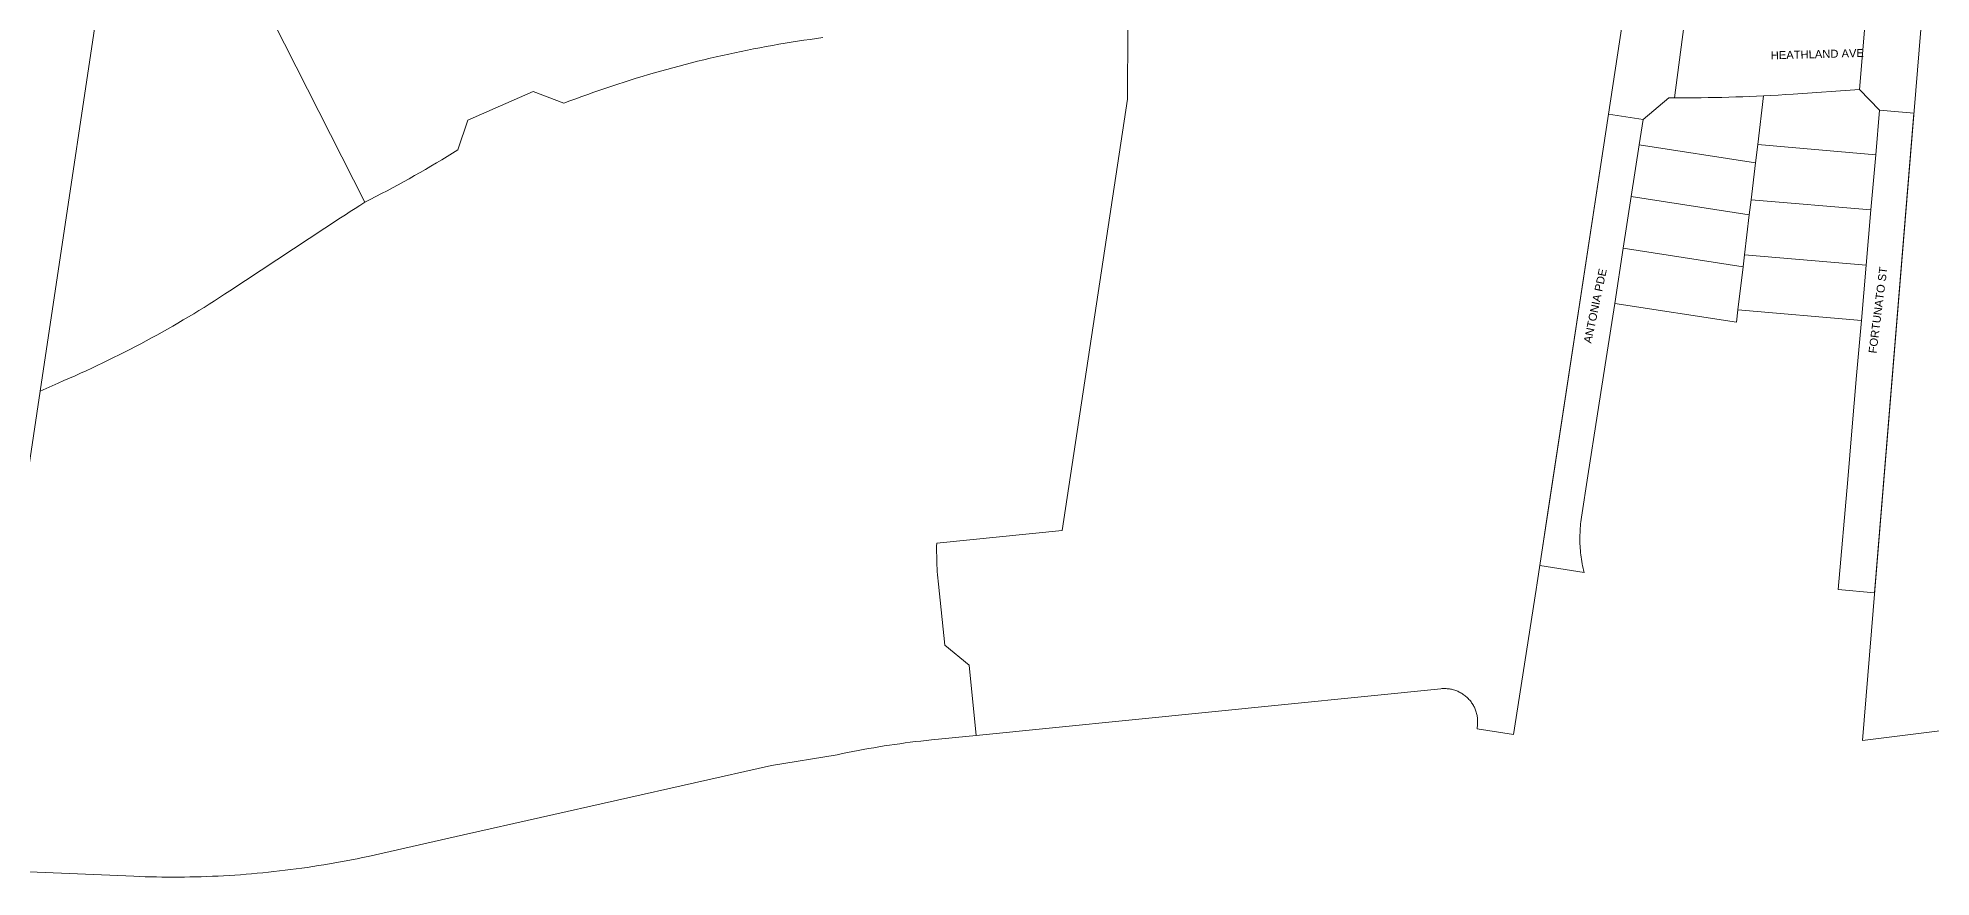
# Model space of a CAD drawing. Header units: metres. Extents: x 301589 to 305563, y 6268713 to 6270518.
# Drawn here: x 303573 to 303999, y 6269041 to 6269229.7 of the extents above; entities that cross this region are included whole.
import ezdxf

# ---------------------------------------------------------------- set-up
doc = ezdxf.new("R2010")
doc.units = ezdxf.units.M
doc.layers.add('Cadastre Land Parcels_SP_EXT', color=7, linetype='Continuous', lineweight=5)
doc.layers.add('Cadastre Roads_SP_EXT', color=9, linetype='Continuous', lineweight=5)
doc.styles.get("Standard").update_dxf_attribs({"font": 'arial.ttf'})

msp = doc.modelspace()

# ---------------------------------------------------------------- linework, layer by layer
at = {"layer": 'Cadastre Land Parcels_SP_EXT', "linetype": 'Continuous'}
for points in [[(304067.397, 6269363.794), (304058.53, 6269361.537), (304036.22, 6269360.145), (304016.749, 6269356.608), (304017.16, 6269353.643), (304011.299, 6269352.379), (304010.966, 6269354.852), (304006.695, 6269354.051), (303983.53, 6269071.668), (304064.024, 6269081.762), (304067.397, 6269363.794)], [(303948.793, 6269216.276), (303947.23, 6269216.257), (303945.668, 6269216.245), (303944.107, 6269216.239), (303942.545, 6269216.241), (303941.215, 6269216.245), (303939.947, 6269216.249), (303934.195, 6269211.338), (303933.314, 6269205.656), (303959.472, 6269201.605), (303959.964, 6269205.709), (303961.284, 6269216.673), (303959.723, 6269216.599), (303958.162, 6269216.532), (303956.602, 6269216.473), (303955.04, 6269216.42), (303953.478, 6269216.374), (303951.917, 6269216.334), (303950.355, 6269216.301), (303948.793, 6269216.276)], [(303987.395, 6269213.45), (303982.851, 6269218.079), (303967.908, 6269217.062), (303966.253, 6269216.953), (303964.597, 6269216.853), (303962.941, 6269216.76), (303961.284, 6269216.673), (303959.964, 6269205.709), (303986.523, 6269203.421), (303987.395, 6269213.45)], [(303958.474, 6269193.313), (303959.472, 6269201.605), (303933.314, 6269205.656), (303931.511, 6269194.034), (303958.064, 6269189.922), (303958.474, 6269193.313)], [(303986.523, 6269203.421), (303959.964, 6269205.709), (303959.472, 6269201.605), (303958.474, 6269193.313), (303985.449, 6269191.003), (303986.523, 6269203.421)], [(303956.981, 6269180.933), (303958.064, 6269189.922), (303931.511, 6269194.034), (303929.709, 6269182.411), (303956.66, 6269178.238), (303956.981, 6269180.933)], [(303985.449, 6269191.003), (303958.474, 6269193.313), (303958.064, 6269189.922), (303956.981, 6269180.933), (303984.374, 6269178.585), (303985.449, 6269191.003)], [(303955.494, 6269168.55), (303956.66, 6269178.238), (303929.709, 6269182.411), (303927.784, 6269170), (303955.155, 6269165.762), (303955.494, 6269168.55)], [(303984.374, 6269178.585), (303956.981, 6269180.933), (303956.66, 6269178.238), (303955.494, 6269168.55), (303983.299, 6269166.167), (303984.374, 6269178.585)]]:
    msp.add_lwpolyline(points, close=True, dxfattribs=at)
for points in [[(303590.147, 6269260.847), (303573.569, 6269150.266), (303577.641, 6269152.083), (303577.641, 6269152.083), (303578.899, 6269152.623), (303580.155, 6269153.17), (303581.408, 6269153.725), (303582.657, 6269154.286), (303583.903, 6269154.855), (303585.147, 6269155.43), (303586.386, 6269156.013), (303587.622, 6269156.602), (303588.855, 6269157.198), (303590.085, 6269157.802), (303591.311, 6269158.412), (303592.535, 6269159.03), (303593.754, 6269159.655), (303594.969, 6269160.286), (303596.182, 6269160.924), (303597.39, 6269161.567), (303598.594, 6269162.22), (303599.795, 6269162.878), (303600.992, 6269163.543), (303602.186, 6269164.216), (303603.376, 6269164.895), (303604.563, 6269165.58), (303605.745, 6269166.272), (303606.922, 6269166.971), (303608.096, 6269167.677), (303609.266, 6269168.388), (303610.433, 6269169.107), (303611.594, 6269169.831), (303612.752, 6269170.563), (303613.906, 6269171.302), (303615.056, 6269172.047), (303616.201, 6269172.798), (303641.129, 6269189.254), (303642.223, 6269189.942), (303643.313, 6269190.635), (303644.4, 6269191.332), (303645.484, 6269192.035), (303646.563, 6269192.744), (303607.876, 6269269.063)], [(303607.876, 6269269.063), (303646.563, 6269192.744), (303647.827, 6269193.383), (303649.086, 6269194.028), (303650.341, 6269194.681), (303651.594, 6269195.34), (303652.843, 6269196.006), (303654.089, 6269196.679), (303655.331, 6269197.359), (303656.569, 6269198.046), (303657.802, 6269198.739), (303659.033, 6269199.439), (303660.26, 6269200.146), (303661.482, 6269200.86), (303662.701, 6269201.58), (303663.914, 6269202.307), (303665.126, 6269203.04), (303666.332, 6269203.78), (303667.535, 6269204.526), (303669.775, 6269211.199), (303684.453, 6269217.663), (303691.37, 6269215.024), (303692.712, 6269215.532), (303694.056, 6269216.031), (303695.403, 6269216.524), (303696.753, 6269217.009), (303698.106, 6269217.486), (303699.461, 6269217.957), (303700.819, 6269218.419), (303702.179, 6269218.874), (303703.542, 6269219.321), (303704.908, 6269219.761), (303706.275, 6269220.194), (303707.646, 6269220.619), (303709.018, 6269221.035), (303710.392, 6269221.445), (303711.769, 6269221.846), (303713.148, 6269222.24), (303714.53, 6269222.628), (303715.913, 6269223.005), (303717.299, 6269223.377), (303718.687, 6269223.74), (303720.076, 6269224.097), (303721.468, 6269224.444), (303722.862, 6269224.785), (303724.256, 6269225.118), (303725.654, 6269225.441), (303727.052, 6269225.759), (303728.453, 6269226.068), (303729.856, 6269226.369), (303731.26, 6269226.663), (303732.665, 6269226.949), (303734.072, 6269227.228), (303735.481, 6269227.497), (303736.892, 6269227.76), (303738.303, 6269228.014), (303739.716, 6269228.26), (303741.131, 6269228.5), (303742.546, 6269228.73), (303743.963, 6269228.954), (303745.382, 6269229.169), (303746.801, 6269229.376), (303748.221, 6269229.577), (303749.643, 6269229.767)], [(303557.457, 6269042.792), (303573.569, 6269150.266), (303590.147, 6269260.847), (303590.147, 6269260.847), (303573.423, 6269248.264), (303574.613, 6269246.077), (303568.329, 6269241.513)], [(303818.224, 6269231.938), (303818.202, 6269215.92), (303803.465, 6269118.951), (303775.26, 6269116.105), (303775.246, 6269115.391), (303775.24, 6269114.677), (303775.24, 6269113.964), (303775.248, 6269113.25), (303775.262, 6269112.536), (303775.284, 6269111.822), (303775.313, 6269111.109), (303775.349, 6269110.396), (303775.391, 6269109.683), (303775.442, 6269108.971), (303775.498, 6269108.259), (303775.562, 6269107.548), (303775.633, 6269106.838), (303777.072, 6269093.142), (303782.575, 6269088.667), (303784.137, 6269072.838), (303888.686, 6269083.328), (303888.926, 6269083.352), (303889.167, 6269083.366), (303889.41, 6269083.373), (303889.651, 6269083.372), (303889.893, 6269083.364), (303890.133, 6269083.347), (303890.373, 6269083.323), (303890.612, 6269083.29), (303890.851, 6269083.25), (303891.087, 6269083.203), (303891.323, 6269083.147), (303891.556, 6269083.084), (303891.786, 6269083.015), (303892.015, 6269082.937), (303892.242, 6269082.852), (303892.464, 6269082.759), (303892.684, 6269082.66), (303892.901, 6269082.553), (303893.114, 6269082.44), (303893.324, 6269082.319), (303893.529, 6269082.192), (303893.73, 6269082.059), (303893.927, 6269081.919), (303894.118, 6269081.772), (303894.306, 6269081.62), (303894.488, 6269081.461), (303894.664, 6269081.296), (303894.836, 6269081.126), (303895.002, 6269080.951), (303895.162, 6269080.77), (303895.316, 6269080.585), (303895.464, 6269080.394), (303895.606, 6269080.198), (303895.741, 6269079.998), (303895.87, 6269079.793), (303895.992, 6269079.585), (303896.107, 6269079.374), (303896.215, 6269079.157), (303896.317, 6269078.937), (303896.411, 6269078.715), (303896.498, 6269078.49), (303896.578, 6269078.261), (303896.651, 6269078.031), (303896.714, 6269077.799), (303896.771, 6269077.565), (303896.82, 6269077.327), (303896.863, 6269077.09), (303896.896, 6269076.852), (303896.923, 6269076.612), (303896.941, 6269076.37), (303896.952, 6269076.129), (303896.955, 6269075.888), (303896.95, 6269075.646), (303896.936, 6269075.404), (303896.916, 6269075.164), (303896.887, 6269074.925), (303896.851, 6269074.686), (303896.814, 6269074.348), (303905.004, 6269073.01), (303910.128, 6269105.691), (303910.353, 6269107.126), (303930.075, 6269236.683)], [(303560.161, 6269042.62), (303594.645, 6269041.157), (303595.907, 6269041.108), (303597.169, 6269041.065), (303598.429, 6269041.03), (303599.692, 6269041.004), (303600.952, 6269040.985), (303602.215, 6269040.973), (303603.476, 6269040.97), (303604.739, 6269040.974), (303606, 6269040.985), (303607.262, 6269041.004), (303608.524, 6269041.032), (303609.785, 6269041.066), (303611.046, 6269041.107), (303612.307, 6269041.157), (303613.567, 6269041.215), (303614.828, 6269041.28), (303616.087, 6269041.352), (303617.346, 6269041.432), (303618.605, 6269041.52), (303619.864, 6269041.616), (303621.121, 6269041.718), (303622.379, 6269041.829), (303623.634, 6269041.948), (303624.89, 6269042.074), (303626.145, 6269042.208), (303627.399, 6269042.348), (303628.652, 6269042.497), (303629.904, 6269042.654), (303631.156, 6269042.817), (303632.405, 6269042.99), (303633.655, 6269043.169), (303634.902, 6269043.355), (303636.149, 6269043.549), (303637.394, 6269043.751), (303638.639, 6269043.96), (303639.882, 6269044.177), (303641.124, 6269044.402), (303642.365, 6269044.634), (303643.603, 6269044.873), (303644.841, 6269045.12), (303646.076, 6269045.374), (303647.311, 6269045.636), (303668.789, 6269050.445), (303738.094, 6269066.106), (303752.888, 6269068.503), (303754.053, 6269068.749), (303755.22, 6269068.988), (303756.389, 6269069.22), (303757.558, 6269069.444), (303758.729, 6269069.662), (303759.901, 6269069.872), (303761.075, 6269070.076), (303762.249, 6269070.27), (303763.425, 6269070.46), (303764.602, 6269070.641), (303765.78, 6269070.814), (303766.96, 6269070.981), (303768.14, 6269071.139), (303769.322, 6269071.292), (303770.503, 6269071.436), (303771.687, 6269071.573), (303772.87, 6269071.704), (303774.055, 6269071.826), (303784.137, 6269072.838), (303782.575, 6269088.667), (303777.072, 6269093.142), (303775.633, 6269106.838), (303775.562, 6269107.548), (303775.498, 6269108.259), (303775.442, 6269108.971), (303775.391, 6269109.683), (303775.349, 6269110.396), (303775.313, 6269111.109), (303775.284, 6269111.822), (303775.262, 6269112.536), (303775.248, 6269113.25), (303775.24, 6269113.964), (303775.24, 6269114.677), (303775.246, 6269115.391), (303775.26, 6269116.105), (303803.465, 6269118.951), (303818.202, 6269215.92), (303818.224, 6269231.938)], [(303749.643, 6269229.767), (303748.221, 6269229.577), (303746.801, 6269229.376), (303745.382, 6269229.169), (303743.963, 6269228.954), (303742.546, 6269228.73), (303741.131, 6269228.5), (303739.716, 6269228.26), (303738.303, 6269228.014), (303736.892, 6269227.76), (303735.481, 6269227.497), (303734.072, 6269227.228), (303732.665, 6269226.949), (303731.26, 6269226.663), (303729.856, 6269226.369), (303728.453, 6269226.068), (303727.052, 6269225.759), (303725.654, 6269225.441), (303724.256, 6269225.118), (303722.862, 6269224.785), (303721.468, 6269224.444), (303720.076, 6269224.097), (303718.687, 6269223.74), (303717.299, 6269223.377), (303715.913, 6269223.005), (303714.53, 6269222.628), (303713.148, 6269222.24), (303711.769, 6269221.846), (303710.392, 6269221.445), (303709.018, 6269221.035), (303707.646, 6269220.619), (303706.275, 6269220.194), (303704.908, 6269219.761), (303703.542, 6269219.321), (303702.179, 6269218.874), (303700.819, 6269218.419), (303699.461, 6269217.957), (303698.106, 6269217.486), (303696.753, 6269217.009), (303695.403, 6269216.524), (303694.056, 6269216.031), (303692.712, 6269215.532), (303691.37, 6269215.024), (303684.453, 6269217.663), (303669.775, 6269211.199), (303667.535, 6269204.526), (303666.332, 6269203.78), (303665.126, 6269203.04), (303663.914, 6269202.307), (303662.701, 6269201.58), (303661.482, 6269200.86), (303660.26, 6269200.146), (303659.033, 6269199.439), (303657.802, 6269198.739), (303656.569, 6269198.046), (303655.331, 6269197.359), (303654.089, 6269196.679), (303652.843, 6269196.006), (303651.594, 6269195.34), (303650.341, 6269194.681), (303649.086, 6269194.028), (303647.827, 6269193.383), (303646.563, 6269192.744), (303645.484, 6269192.035), (303644.4, 6269191.332), (303643.313, 6269190.635), (303642.223, 6269189.942), (303641.129, 6269189.254), (303616.201, 6269172.798), (303615.056, 6269172.047), (303613.906, 6269171.302), (303612.752, 6269170.563), (303611.594, 6269169.831), (303610.433, 6269169.107), (303609.266, 6269168.388), (303608.096, 6269167.677), (303606.922, 6269166.971), (303605.745, 6269166.272), (303604.563, 6269165.58), (303603.376, 6269164.895), (303602.186, 6269164.216), (303600.992, 6269163.543), (303599.795, 6269162.878), (303598.594, 6269162.22), (303597.39, 6269161.567), (303596.182, 6269160.924), (303594.969, 6269160.286), (303593.754, 6269159.655), (303592.535, 6269159.03), (303591.311, 6269158.412), (303590.085, 6269157.802), (303588.855, 6269157.198), (303587.622, 6269156.602), (303586.386, 6269156.013), (303585.147, 6269155.43), (303583.903, 6269154.855), (303582.657, 6269154.286), (303581.408, 6269153.725), (303580.155, 6269153.17), (303578.899, 6269152.623), (303577.641, 6269152.083), (303573.569, 6269150.266), (303557.457, 6269042.792)]]:
    msp.add_lwpolyline(points, dxfattribs=at)
at = {"layer": 'Cadastre Roads_SP_EXT', "linetype": 'Continuous'}
msp.add_lwpolyline([(303943.338, 6269232.193), (303941.215, 6269216.245), (303942.545, 6269216.241), (303944.106, 6269216.239), (303945.668, 6269216.245), (303947.23, 6269216.257), (303948.793, 6269216.276), (303950.355, 6269216.301), (303951.917, 6269216.334), (303953.478, 6269216.374), (303955.04, 6269216.42), (303956.602, 6269216.473), (303958.162, 6269216.532), (303959.723, 6269216.599), (303961.284, 6269216.673), (303962.941, 6269216.76), (303964.597, 6269216.853), (303966.253, 6269216.953), (303967.908, 6269217.062), (303982.851, 6269218.079), (303984.239, 6269234.163)], dxfattribs=at)
for points in [[(303920.767, 6269109.983), (303920.658, 6269110.471), (303920.557, 6269110.961), (303920.463, 6269111.45), (303920.377, 6269111.944), (303920.3, 6269112.438), (303920.23, 6269112.932), (303920.168, 6269113.429), (303920.114, 6269113.925), (303920.068, 6269114.422), (303920.029, 6269114.921), (303919.998, 6269115.419), (303919.976, 6269115.919), (303919.961, 6269116.418), (303919.955, 6269116.918), (303919.956, 6269117.417), (303919.966, 6269117.918), (303919.983, 6269118.416), (303920.007, 6269118.916), (303920.041, 6269119.414), (303920.082, 6269119.913), (303920.131, 6269120.41), (303920.189, 6269120.907), (303920.252, 6269121.403), (303920.325, 6269121.897), (303921.773, 6269131.245), (303923.934, 6269145.179), (303925.859, 6269157.589), (303927.784, 6269170), (303929.709, 6269182.411), (303931.511, 6269194.034), (303933.314, 6269205.656), (303934.195, 6269211.338), (303926.4, 6269212.543), (303912.776, 6269123.044), (303910.945, 6269111.015), (303920.885, 6269109.5), (303920.767, 6269109.983)], [(303995.106, 6269212.792), (303987.395, 6269213.45), (303986.523, 6269203.421), (303985.449, 6269191.003), (303984.374, 6269178.585), (303983.299, 6269166.167), (303982.224, 6269153.749), (303981.149, 6269141.33), (303980.203, 6269130.407), (303978.062, 6269105.665), (303986.259, 6269104.941), (303995.106, 6269212.792)]]:
    msp.add_lwpolyline(points, close=True, dxfattribs=at)

# ---------------------------------------------------------------- texts
at = {"layer": 'Cadastre Roads_SP_EXT'}
for s, rotation, p in [('HEATHLAND AVE', 1.50744, (303962.919, 6269224.879)), ('ANTONIA PDE', 78.10136, (303922.513, 6269160.91)), ('FORTUNATO ST', 82.68496, (303986.659, 6269158.663))]:
    msp.add_text(s, height=1.8, rotation=rotation, dxfattribs=at).set_placement(p)

doc.saveas('drawing.dxf')
